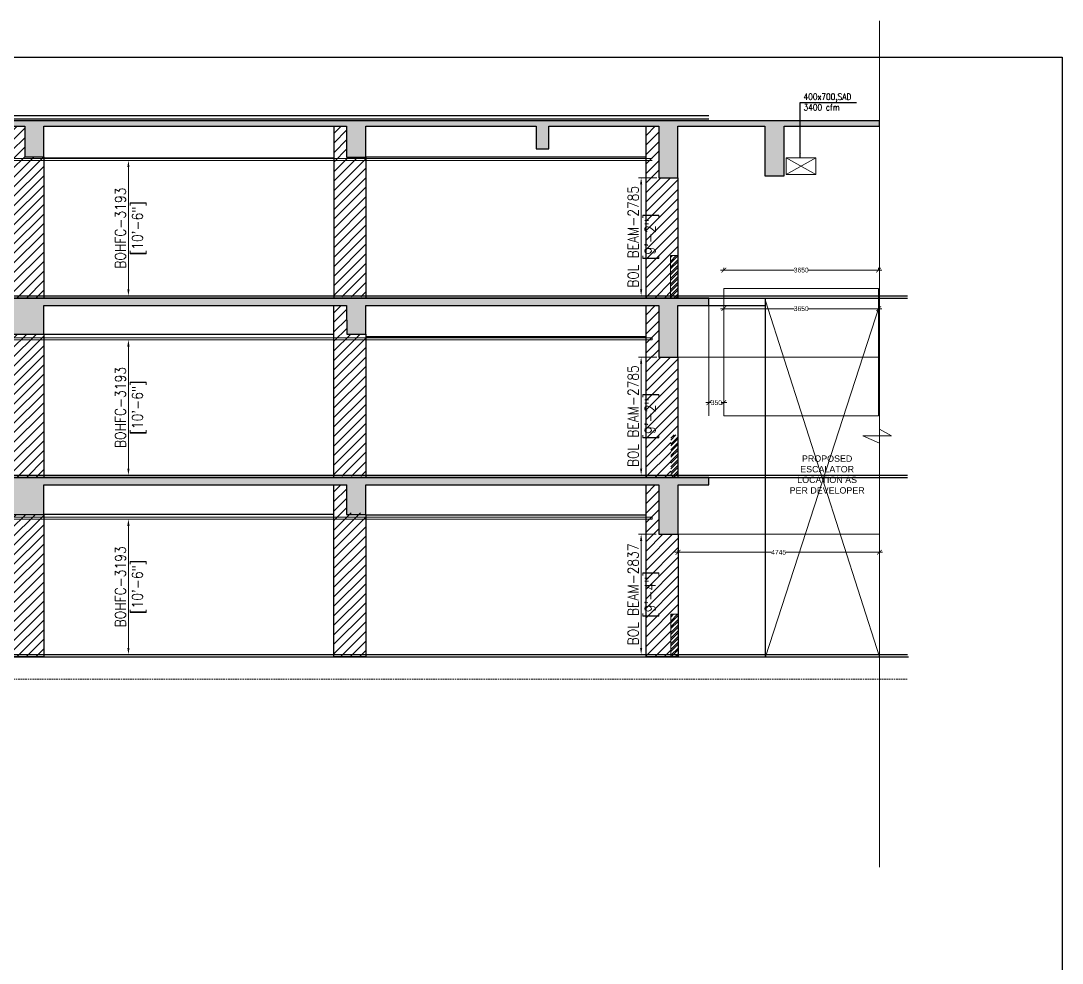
# Model space of a CAD drawing. Header units: millimetres. Extents: x -330573 to 5697, y 22061 to 198972.
# Drawn here: x -305420 to -280868, y 138927 to 161155 of the extents above; entities that cross this region are included whole.
import ezdxf

# ---------------------------------------------------------------- set-up
doc = ezdxf.new("R2010")
doc.units = ezdxf.units.MM
doc.linetypes.add('BORDERX2', pattern=[3.5, 1, -0.5, 1, -0.5, 0, -0.5])
doc.linetypes.add('DASHED', pattern=[0.75, 0.5, -0.25])
doc.layers.add('AR-CALC', color=7, linetype='Continuous')
doc.layers.add('HAC', color=1, linetype='Continuous')
for name, color, linetype, lineweight in [('BEAM', 54, 'Continuous', 18), ('I-FLOR-TXT', 2, 'Continuous', 5), ('S-ELEVATION LINE', 253, 'Continuous', 15), ('S-GRID', 8, 'BORDERX2', 0), ('S-Hatch', 8, 'Continuous', 5), ('S-TEXT', 2, 'Continuous', 25), ('VL-AC-DIM', 20, 'Continuous', 25), ('VL-AC-EQUIPMENT', 5, 'Continuous', 25), ('VL-AC-SA', 6, 'Continuous', 5), ('VL-AC-SA_TEXT_50', 7, 'Continuous', 25), ('VL-FC', 21, 'Continuous', 18)]:
    doc.layers.add(name, color=color, linetype=linetype, lineweight=lineweight)
doc.layers.add('S-COL.', color=7, linetype='Continuous', true_color=0x0000fa)
doc.layers.add('S-SLAB', color=7, linetype='Continuous', true_color=0x8b9895)
doc.styles.add('100', font='arial.ttf', dxfattribs={"height": 150})
doc.styles.add('75', font='arial.ttf', dxfattribs={"height": 112.5})
doc.styles.add('ROMANS', font='romans.shx', dxfattribs={"height": 200})
doc.styles.get("Standard").update_dxf_attribs({"font": 'arial.ttf'})
doc.styles.add('VOLTAS - ROMAND', font='romand.shx', dxfattribs={"width": 0.85})
doc.dimstyles.new('Dim75', dxfattribs={"dimscale": 0, "dimtxt": 112.5, "dimasz": 112.5, "dimexe": 50, "dimexo": 50, "dimgap": 0.09, "dimtad": 0, "dimdec": 0, "dimrnd": 5, "dimzin": 0, "dimdsep": 46, "dimtxsty": '75', "dimblk": 'ARCHTICK', "dimcen": 0.09, "dimdle": 75, "dimclrd": 8, "dimclre": 8, "dimclrt": 2, "dimadec": 0, "dimazin": 0, "dimtfac": 1, "dimtdec": 0, "dimtofl": 0, "dimtmove": 0, "dimatfit": 3, "dimldrblk": 'DOT', "dimfxl": 1, "dimtolj": 1, "dimtzin": 0, "dimlwd": -1, "dimlwe": -1, "dimarcsym": 0})
doc.dimstyles.get("Standard").update_dxf_attribs({"dimtxt": 0.18, "dimasz": 0.18, "dimexe": 0.18, "dimexo": 0.0625, "dimgap": 0.09, "dimtad": 0, "dimtih": 1, "dimtoh": 1, "dimdec": 4, "dimzin": 0, "dimdsep": 46, "dimtxsty": 'Standard', "dimcen": 0.09, "dimadec": 0, "dimazin": 0, "dimtfac": 1, "dimtdec": 4, "dimtofl": 0, "dimtmove": 0, "dimatfit": 3, "dimfxl": 1, "dimtolj": 1, "dimtzin": 0, "dimarcsym": 0})
doc.dimstyles.new('VL_DIM', dxfattribs={"dimscale": 1.25, "dimtxt": 200, "dimasz": 125, "dimexe": 50, "dimexo": 50, "dimgap": 50, "dimtad": 1, "dimdec": 0, "dimrnd": 1, "dimzin": 9, "dimdsep": 46, "dimtxsty": 'ROMANS', "dimcen": 0.09, "dimdle": 35, "dimclrd": 7, "dimclre": 7, "dimclrt": 7, "dimadec": 0, "dimazin": 0, "dimtfac": 1, "dimtdec": 0, "dimtmove": 2, "dimatfit": 3, "dimfxl": 1, "dimtolj": 1, "dimtzin": 0, "dimlwd": 15, "dimlwe": 15, "dimarcsym": 1})
pattern_1 = [(45, (-458736.01, 80195.48), (-67.351921, 67.351921), []), (45, (-458691.11, 80195.48), (-67.351921, 67.351921), [])]

# ---------------------------------------------------------------- blocks, each defined once
blk = doc.blocks.new('_ArchTick')
at = {"color": 0, "linetype": 'ByBlock', "const_width": 0.15}
blk.add_lwpolyline([(-0.5, -0.5), (0.5, 0.5)], dxfattribs=at)
blk = doc.blocks.new('*D57')
at = {"layer": 'BEAM', "color": 8, "transparency": 16777216}
for p, q in [((81270, 45704), (83003, 45704)), ((81345, 45716), (81345, 45654)), ((85070, 45704), (83338, 45704)), ((84995, 45716), (84995, 45654))]:
    blk.add_line(p, q, dxfattribs=at)
at = {"layer": 'Defpoints', "color": 0, "transparency": 16777216}
for p in [(81345, 45956), (84995, 45956), (81345, 45704)]:
    blk.add_point(p, dxfattribs=at)
at = {"layer": 'BEAM', "color": 8, "transparency": 16777216, "xscale": 112.5, "yscale": 112.5, "zscale": 112.5, "rotation": 180}
blk.add_blockref('_ArchTick', (81345, 45704), dxfattribs=at)
at = {"layer": 'BEAM', "color": 8, "transparency": 16777216, "xscale": 112.5, "yscale": 112.5, "zscale": 112.5}
blk.add_blockref('_ArchTick', (84995, 45704), dxfattribs=at)
at = {"layer": 'BEAM', "color": 2, "transparency": 16777216, "insert": (83170, 45704), "char_height": 112.5, "attachment_point": 5, "style": '75'}
blk.add_mtext('\\A1;3650', dxfattribs=at)
blk = doc.blocks.new('_Dot')
at = {"color": 0, "linetype": 'ByBlock', "lineweight": -2}
blk.add_line((-0.5, 0), (-1, 0), dxfattribs=at)
at = {"color": 0, "linetype": 'ByBlock', "lineweight": 0, "const_width": 0.5}
blk.add_lwpolyline([(-0.25, 0, 1), (0.25, 0, 1)], format="xyb", close=True, dxfattribs=at)
blk = doc.blocks.new('*D58')
at = {"layer": 'BEAM', "color": 8, "transparency": 16777216}
for p, q in [((80920, 43488), (81046, 43488)), ((80995, 43476), (80995, 43538)), ((81420, 43488), (81295, 43488)), ((81345, 43476), (81345, 43538))]:
    blk.add_line(p, q, dxfattribs=at)
at = {"layer": 'Defpoints', "color": 0, "transparency": 16777216}
for p in [(81345, 43488), (80995, 43180), (81345, 43180)]:
    blk.add_point(p, dxfattribs=at)
at = {"layer": 'BEAM', "color": 8, "transparency": 16777216, "xscale": 112.5, "yscale": 112.5, "zscale": 112.5, "rotation": 180}
blk.add_blockref('_ArchTick', (80995, 43488), dxfattribs=at)
at = {"layer": 'BEAM', "color": 8, "transparency": 16777216, "xscale": 112.5, "yscale": 112.5, "zscale": 112.5}
blk.add_blockref('_ArchTick', (81345, 43488), dxfattribs=at)
at = {"layer": 'BEAM', "color": 2, "transparency": 16777216, "insert": (81170, 43488), "char_height": 112.5, "attachment_point": 5, "style": '75'}
blk.add_mtext('\\A1;350', dxfattribs=at)
blk = doc.blocks.new('*D59')
at = {"layer": 'BEAM', "color": 8, "transparency": 16777216}
for p, q in [((80190, 39959), (82468, 39959)), ((80265, 39947), (80265, 40009)), ((85088, 39959), (82810, 39959)), ((85013, 39947), (85013, 40009))]:
    blk.add_line(p, q, dxfattribs=at)
at = {"layer": 'Defpoints', "color": 0, "transparency": 16777216}
for p in [(80265, 39959), (80265, 39631), (85013, 39631)]:
    blk.add_point(p, dxfattribs=at)
at = {"layer": 'BEAM', "color": 8, "transparency": 16777216, "xscale": 112.5, "yscale": 112.5, "zscale": 112.5, "rotation": 180}
blk.add_blockref('_ArchTick', (80265, 39959), dxfattribs=at)
at = {"layer": 'BEAM', "color": 8, "transparency": 16777216, "xscale": 112.5, "yscale": 112.5, "zscale": 112.5}
blk.add_blockref('_ArchTick', (85013, 39959), dxfattribs=at)
at = {"layer": 'BEAM', "color": 2, "transparency": 16777216, "insert": (82639, 39959), "char_height": 112.5, "attachment_point": 5, "style": '75'}
blk.add_mtext('\\A1;4745', dxfattribs=at)
blk = doc.blocks.new('*D60')
at = {"layer": 'BEAM', "color": 8, "transparency": 16777216}
for p, q in [((81345, 46602), (81345, 46664)), ((84995, 46602), (84995, 46664)), ((81270, 46614), (83003, 46614)), ((85070, 46614), (83338, 46614))]:
    blk.add_line(p, q, dxfattribs=at)
at = {"layer": 'Defpoints', "color": 0, "transparency": 16777216}
for p in [(84995, 46614), (81345, 46180), (84995, 46180)]:
    blk.add_point(p, dxfattribs=at)
at = {"layer": 'BEAM', "color": 8, "transparency": 16777216, "xscale": 112.5, "yscale": 112.5, "zscale": 112.5, "rotation": 180}
blk.add_blockref('_ArchTick', (81345, 46614), dxfattribs=at)
at = {"layer": 'BEAM', "color": 8, "transparency": 16777216, "xscale": 112.5, "yscale": 112.5, "zscale": 112.5}
blk.add_blockref('_ArchTick', (84995, 46614), dxfattribs=at)
at = {"layer": 'BEAM', "color": 2, "transparency": 16777216, "insert": (83170, 46614), "char_height": 112.5, "attachment_point": 5, "style": '75'}
blk.add_mtext('\\A1;3650', dxfattribs=at)
blk = doc.blocks.new('*D130')
at = {"layer": 'Defpoints', "color": 0, "transparency": 16777216}
for p in [(-302805, 157860), (-302883, 154667), (-302800, 154667)]:
    blk.add_point(p, dxfattribs=at)
at = {"layer": 'VL-AC-DIM', "color": 7, "lineweight": 15, "transparency": 16777216}
for p, q in [((-302867, 157860), (-302946, 157860)), ((-302883, 157703), (-302883, 154823)), ((-302862, 154667), (-302946, 154667))]:
    blk.add_line(p, q, dxfattribs=at)
at = {"layer": 'VL-AC-DIM', "color": 7, "transparency": 16777216}
for points in [[(-302909, 157703), (-302857, 157703), (-302883, 157860)], [(-302909, 154823), (-302857, 154823), (-302883, 154667)]]:
    blk.add_solid(points, dxfattribs=at)
at = {"layer": 'VL-AC-DIM', "color": 7, "transparency": 16777216, "char_height": 250, "width": 717.21, "attachment_point": 5, "rotation": 90, "style": 'VOLTAS - ROMAND'}
for s, insert in [('\\A1;BOHFC-3193', (-303071, 156263)), ('\\A1;[10\'-6"]', (-302630, 156263))]:
    blk.add_mtext(s, dxfattribs=dict(at, insert=insert))
blk = doc.blocks.new('*D136')
at = {"layer": 'Defpoints', "color": 0, "transparency": 16777216}
for p in [(-302805, 153630), (-302883, 150437), (-302800, 150437)]:
    blk.add_point(p, dxfattribs=at)
at = {"layer": 'VL-AC-DIM', "color": 7, "lineweight": 15, "transparency": 16777216}
for p, q in [((-302867, 153630), (-302946, 153630)), ((-302883, 153473), (-302883, 150593)), ((-302862, 150437), (-302946, 150437))]:
    blk.add_line(p, q, dxfattribs=at)
at = {"layer": 'VL-AC-DIM', "color": 7, "transparency": 16777216}
for points in [[(-302909, 153473), (-302857, 153473), (-302883, 153630)], [(-302909, 150593), (-302857, 150593), (-302883, 150437)]]:
    blk.add_solid(points, dxfattribs=at)
at = {"layer": 'VL-AC-DIM', "color": 7, "transparency": 16777216, "char_height": 250, "width": 717.21, "attachment_point": 5, "rotation": 90, "style": 'VOLTAS - ROMAND'}
for s, insert in [('\\A1;BOHFC-3193', (-303071, 152033)), ('\\A1;[10\'-6"]', (-302630, 152033))]:
    blk.add_mtext(s, dxfattribs=dict(at, insert=insert))
blk = doc.blocks.new('*D137')
at = {"layer": 'Defpoints', "color": 0, "transparency": 16777216}
for p in [(-290363, 153221), (-290795, 150437), (-290190, 150437)]:
    blk.add_point(p, dxfattribs=at)
at = {"layer": 'VL-AC-DIM', "color": 7, "lineweight": 15, "transparency": 16777216}
for p, q in [((-290426, 153221), (-290857, 153221)), ((-290795, 153065), (-290795, 150593)), ((-290253, 150437), (-290857, 150437))]:
    blk.add_line(p, q, dxfattribs=at)
at = {"layer": 'VL-AC-DIM', "color": 7, "transparency": 16777216}
for points in [[(-290821, 153065), (-290769, 153065), (-290795, 153221)], [(-290821, 150593), (-290769, 150593), (-290795, 150437)]]:
    blk.add_solid(points, dxfattribs=at)
at = {"layer": 'VL-AC-DIM', "color": 7, "transparency": 16777216, "char_height": 250, "attachment_point": 5, "rotation": 90, "style": 'VOLTAS - ROMAND'}
for s, insert in [('\\A1;BOL BEAM-2785', (-290982, 151829)), ('\\A1;[9\'-2"]', (-290542, 151829))]:
    blk.add_mtext(s, dxfattribs=dict(at, insert=insert))
blk = doc.blocks.new('*D140')
at = {"layer": 'Defpoints', "color": 0, "transparency": 16777216}
for p in [(-290363, 157451), (-290795, 154667), (-290190, 154667)]:
    blk.add_point(p, dxfattribs=at)
at = {"layer": 'VL-AC-DIM', "color": 7, "lineweight": 15, "transparency": 16777216}
for p, q in [((-290426, 157451), (-290857, 157451)), ((-290795, 157295), (-290795, 154823)), ((-290253, 154667), (-290857, 154667))]:
    blk.add_line(p, q, dxfattribs=at)
at = {"layer": 'VL-AC-DIM', "color": 7, "transparency": 16777216}
for points in [[(-290821, 157295), (-290769, 157295), (-290795, 157451)], [(-290821, 154823), (-290769, 154823), (-290795, 154667)]]:
    blk.add_solid(points, dxfattribs=at)
at = {"layer": 'VL-AC-DIM', "color": 7, "transparency": 16777216, "char_height": 250, "attachment_point": 5, "rotation": 90, "style": 'VOLTAS - ROMAND'}
for s, insert in [('\\A1;BOL BEAM-2785', (-290982, 156059)), ('\\A1;[9\'-2"]', (-290542, 156059))]:
    blk.add_mtext(s, dxfattribs=dict(at, insert=insert))
blk = doc.blocks.new('*D141')
at = {"layer": 'Defpoints', "color": 0, "transparency": 16777216}
for p in [(-302805, 149400), (-302883, 146207), (-302800, 146207)]:
    blk.add_point(p, dxfattribs=at)
at = {"layer": 'VL-AC-DIM', "color": 7, "lineweight": 15, "transparency": 16777216}
for p, q in [((-302867, 149400), (-302946, 149400)), ((-302883, 149243), (-302883, 146363)), ((-302862, 146207), (-302946, 146207))]:
    blk.add_line(p, q, dxfattribs=at)
at = {"layer": 'VL-AC-DIM', "color": 7, "transparency": 16777216}
for points in [[(-302909, 149243), (-302857, 149243), (-302883, 149400)], [(-302909, 146363), (-302857, 146363), (-302883, 146207)]]:
    blk.add_solid(points, dxfattribs=at)
at = {"layer": 'VL-AC-DIM', "color": 7, "transparency": 16777216, "char_height": 250, "width": 717.21, "attachment_point": 5, "rotation": 90, "style": 'VOLTAS - ROMAND'}
for s, insert in [('\\A1;BOHFC-3193', (-303071, 147803)), ('\\A1;[10\'-6"]', (-302630, 147803))]:
    blk.add_mtext(s, dxfattribs=dict(at, insert=insert))
blk = doc.blocks.new('*D142')
at = {"layer": 'Defpoints', "color": 0, "transparency": 16777216}
for p in [(-290378, 149043), (-290795, 146207), (-290190, 146207)]:
    blk.add_point(p, dxfattribs=at)
at = {"layer": 'VL-AC-DIM', "color": 7, "lineweight": 15, "transparency": 16777216}
for p, q in [((-290441, 149043), (-290857, 149043)), ((-290795, 148887), (-290795, 146363)), ((-290253, 146207), (-290857, 146207))]:
    blk.add_line(p, q, dxfattribs=at)
at = {"layer": 'VL-AC-DIM', "color": 7, "transparency": 16777216}
for points in [[(-290821, 148887), (-290769, 148887), (-290795, 149043)], [(-290821, 146363), (-290769, 146363), (-290795, 146207)]]:
    blk.add_solid(points, dxfattribs=at)
at = {"layer": 'VL-AC-DIM', "color": 7, "transparency": 16777216, "char_height": 250, "attachment_point": 5, "rotation": 90, "style": 'VOLTAS - ROMAND'}
for s, insert in [('\\A1;BOL BEAM-2837', (-290982, 147625)), ('\\A1;[9\'-4"]', (-290542, 147625))]:
    blk.add_mtext(s, dxfattribs=dict(at, insert=insert))
blk = doc.blocks.new('A$C08670E8B')
at = {"layer": 'S-ELEVATION LINE', "ltscale": 90}
h = blk.add_hatch(dxfattribs=at)
h.set_pattern_fill('ANSI31', color=8, scale=50)
h.set_pattern_definition([(45, (54753.31, 315970), (-112.2532, 112.2532), [])])
h.paths.add_polyline_path([(22643.1, -130), (22945.7, -130), (22945.7, -849.9), (23393.1, -850), (23393.1, -4180), (22643.1, -4180)])
h.paths.add_polyline_path([(30235.7, -130), (30533.1, -130), (30533.1, -855), (30983.1, -855), (30985.7, -4150), (30235.7, -4150)])
h.paths.add_polyline_path([(37893.1, -130), (37895.7, -1345), (38343.1, -1345), (38343.1, -4180), (37595.7, -4180), (37595.7, -130)])
h.paths.add_polyline_path([(38343.1, -4180), (38170.7, -4180), (38170.7, -3180), (38343.1, -3180)])
h = blk.add_hatch(dxfattribs=at)
h.set_pattern_fill('ANSI31', color=8, scale=50)
h.set_pattern_definition([(45, (54753.31, 311740), (-112.2532, 112.2532), [])])
h.paths.add_polyline_path([(22643.1, -5030), (23393.1, -5030), (23393.1, -8410), (22643.1, -8410)])
h.paths.add_polyline_path([(30233.1, -4360), (30533.1, -4360), (30534.4, -5030), (30984.4, -5030), (30985.7, -8380), (30233.1, -8380)])
h.paths.add_polyline_path([(37595.7, -4360), (37893.1, -4360), (37893.1, -5575), (38343.1, -5575), (38343.1, -8410), (37595.7, -8410)])
h.paths.add_polyline_path([(38345.7, -8410), (38173.3, -8410), (38173.3, -7380), (38345.7, -7380)])
h = blk.add_hatch(dxfattribs=at)
h.set_pattern_fill('ANSI31', color=8, scale=50)
h.set_pattern_definition([(45, (54750.7, 307510), (-112.2532, 112.2532), [])])
h.paths.add_polyline_path([(22643.1, -9290), (23393.1, -9290), (23393.1, -12640), (22643.1, -12640)])
h.paths.add_polyline_path([(30233.1, -8590), (30535.7, -8590), (30533.1, -9250), (30983.1, -9250), (30983.1, -12640), (30233.1, -12640)])
h.paths.add_polyline_path([(37593.1, -8590), (37893.1, -8590), (37893.1, -9753), (38343.1, -9753), (38345.7, -12640), (37593.1, -12640)])
h.paths.add_polyline_path([(38345.7, -12640), (38173.3, -12640), (38173.3, -11640), (38345.7, -11640)], flags=17)
at = {"layer": 'S-Hatch'}
h = blk.add_hatch(dxfattribs=at)
h.set_pattern_fill('ANSI32', color=8, scale=10)
h.set_pattern_definition(pattern_1)
h.paths.add_polyline_path([(38345.7, -12640), (38173.3, -12640), (38173.3, -11640), (38345.7, -11640)])
h.paths.add_polyline_path([(38345.7, -8410), (38173.3, -8410), (38173.3, -7410), (38345.7, -7410)])
h.paths.add_polyline_path([(38343.1, -4180), (38170.7, -4180), (38170.7, -3180), (38343.1, -3180)])
h.paths.add_polyline_path([(38345.7, -8590), (39068, -8590)])
h = blk.add_hatch(dxfattribs=at)
h.set_pattern_fill('ANSI32', color=8, scale=10)
h.set_pattern_definition(pattern_1)
h.paths.add_polyline_path([(38345.7, -12640), (38173.3, -12640), (38173.3, -11640), (38345.7, -11640)])
at = {"layer": 'S-SLAB', "ltscale": 90}
h = blk.add_hatch(color=8, dxfattribs=at)
h.dxf.hatch_style = 1
h.paths.add_polyline_path([(7873.1, 0), (7873.1, -805), (8323.1, -805), (8323.1, -130), (15543.1, -130), (15543.1, -805), (15993.2, -800), (15992.9, -130), (19895.7, -130), (19895.7, -499.6), (20195.7, -499.6), (20195.7, -130), (22945.7, -130), (22945.7, -849.9), (23393.1, -849.9), (23393.1, -130), (30533.1, -130), (30533.1, -855), (30983.1, -855), (30983.1, -130), (35000.7, -130), (35000.7, -659.8), (35300.7, -659.8), (35300.7, -130), (37893.1, -130), (37895.7, -1345), (38343.1, -1345), (38343.1, -130), (40395.7, -130), (40395.7, -1300), (40845.7, -1300), (40845.7, -130), (43093.1, -130), (43093.1, 0)])
h = blk.add_hatch(color=8, dxfattribs=at)
h.dxf.hatch_style = 1
h.paths.add_polyline_path([(15543.1, -4360), (15543.1, -5110), (15993.1, -5109.6), (15993.1, -4359.6), (22643.1, -4360), (22643.1, -5030), (23393.1, -5030), (23393.1, -4360), (30533.1, -4360), (30535.7, -5030), (30983.1, -5030), (30983.1, -4360), (37893.1, -4360), (37893.1, -5575), (38343.1, -5575), (38343.1, -4360), (39075.7, -4360), (39075.7, -4180), (7875.7, -4180), (7875.7, -5060), (8323.1, -5060), (8323.1, -4360)])
h = blk.add_hatch(color=8, dxfattribs=at)
h.dxf.hatch_style = 1
h.paths.add_polyline_path([(15992.8, -8589.6), (22643.1, -8590), (22643.1, -9285), (23393.1, -9285), (23395.7, -8590), (30533.1, -8590), (30533.1, -9285), (30983.1, -9285), (30983.1, -8590), (37893.1, -8590), (37893.1, -9753), (38345.7, -9753), (38345.7, -8590), (39075.7, -8590), (39075.7, -8410), (7875.7, -8410), (7875.7, -9250), (8323.1, -9250), (8323.1, -8590), (15543.1, -8590), (15543.1, -9280), (15993.4, -9280)])
at = {"layer": 'BEAM', "color": 8}
for p, q in [((43095.7, -17601.1), (43095.7, 2358.4)), ((39075.7, -4180), (39075.7, -6955.9)), ((39425.7, -4180), (39425.7, -6955.9)), ((38343.1, -5575), (43093.1, -5575)), ((38345.7, -9753), (43095.7, -9753))]:
    blk.add_line(p, q, dxfattribs=at)
blk.add_lwpolyline([(39425.7, -6955.9), (43075.7, -6955.9), (43075.7, -3955.9), (39425.7, -3955.9)], close=True, dxfattribs=at)
at = {"layer": 'HAC', "color": 8}
for p, q in [((23395.7, -8590), (30535.7, -8590)), ((23395.7, -8590), (30535.7, -8590)), ((30985.7, -8590), (37895.7, -8590)), ((30985.7, -8590), (37895.7, -8590)), ((38345.7, -8590), (39068, -8590)), ((38345.7, -8590), (39068, -8590))]:
    blk.add_line(p, q, dxfattribs=at)
at = {"layer": 'I-FLOR-TXT', "color": 8}
for points in [[(38343.1, -4180), (38170.7, -4180), (38170.7, -3180), (38343.1, -3180)], [(38345.7, -12640), (38173.3, -12640), (38173.3, -11640), (38345.7, -11640)]]:
    blk.add_lwpolyline(points, close=True, dxfattribs=at)
at = {"layer": 'S-COL.', "color": 8, "ltscale": 90}
for points in [[(22643.1, -130), (22945.7, -130), (22945.7, -849.9), (23393.1, -849.9), (23393.1, -4180), (22643.1, -4180)], [(30235.7, -130), (30533.1, -130), (30533.1, -855), (30983.1, -855), (30985.7, -4180), (30235.7, -4180)], [(37595.7, -130), (37893.1, -130), (37895.7, -1345), (38343.1, -1345), (38343.1, -4180), (37595.7, -4180)], [(30233.1, -4360), (30533.1, -4360), (30535.7, -5030), (30983.1, -5030), (30985.7, -8410), (30233.1, -8410)], [(37595.7, -4360), (37893.1, -4360), (37893.1, -5575), (37893.1, -5575), (38343.1, -5575), (38343.1, -8410), (37595.7, -8410)], [(22643.1, -5030), (23393.1, -5030), (23393.1, -8410), (22643.1, -8410)], [(30233.1, -8590), (30533.1, -8590), (30533.1, -9285), (30983.1, -9285), (30983.1, -12640), (30233.1, -12640)], [(37593.1, -8590), (37893.1, -8590), (37893.1, -9753), (38345.7, -9753), (38345.7, -12640), (37593.1, -12640)], [(22643.1, -9285), (23393.1, -9285), (23393.1, -12640), (22643.1, -12640)]]:
    blk.add_lwpolyline(points, close=True, dxfattribs=at)
at = {"layer": 'S-ELEVATION LINE', "color": 8}
for p, q in [((40405.7, -4250), (43093.1, -12640)), ((40405.7, -12640), (43093.1, -4360))]:
    blk.add_line(p, q, dxfattribs=at)
blk.add_lwpolyline([(43093.1, 1320), (43093.1, -7270), (43380.7, -7430), (42700.7, -7430), (43093.1, -7600), (43093.1, -13410)], dxfattribs=at)
at = {"layer": 'S-GRID', "color": 8, "linetype": 'DASHED', "ltscale": 75}
blk.add_lwpolyline([(43750.3, -13170), (3754.2, -13170), (3754.2, -13629.3), (9.6, -13629.3)], dxfattribs=at)
at = {"layer": 'S-SLAB', "color": 8, "ltscale": 90}
for p, q in [((23393.1, -870), (30238.3, -870)), ((37595.7, -854), (30973.1, -854)), ((39075.7, -4180), (40405.7, -4180)), ((39075.7, -4180), (40405.7, -4180)), ((39075.7, -4360), (40405.7, -4360)), ((40405.7, -12640), (40405.7, -4180)), ((40405.7, -12640), (40405.7, -4180)), ((15993.1, -5030), (30235.7, -5030)), ((30983.1, -5090), (37595.7, -5090)), ((30235.7, -9285), (23393.1, -9285)), ((30983.1, -9290), (37593.1, -9290)), ((7875.7, -12640), (43783.3, -12640))]:
    blk.add_line(p, q, dxfattribs=at)
for points in [[(20195.7, -130), (22945.7, -130), (22945.7, -849.9), (23393.1, -849.9), (23393.1, -130), (30533.1, -130), (30533.1, -855), (30983.1, -855), (30983.1, -130), (35000.7, -130), (35000.7, -659.8), (35300.7, -659.8), (35300.7, -130), (37893.1, -130), (37895.7, -1345), (38343.1, -1345), (38343.1, -130), (40395.7, -130), (40395.7, -1300), (40845.7, -1300), (40845.7, -130), (40845.7, -130), (43093.1, -130), (43093.1, 0), (7873.1, 0)], [(7875.7, -4180), (7875.7, -5060), (8323.1, -5060), (8323.1, -4360), (15543.1, -4360), (15543.1, -5110), (15993.1, -5109.6), (15993.1, -4359.6), (22643.1, -4360), (22643.1, -5030), (23393.1, -5030), (23393.1, -4360), (30533.1, -4360), (30535.7, -5030), (30983.1, -5030), (30983.1, -4360), (37893.1, -4360), (37893.1, -5575), (38343.1, -5575), (38343.1, -4360), (39075.7, -4360), (39075.7, -4180), (7875.7, -4180)], [(7875.7, -8410), (7875.7, -9250), (8323.1, -9250), (8323.1, -8590), (15543.1, -8590), (15543.1, -9280), (15993.4, -9280), (15992.8, -8589.6), (22643.1, -8590), (22643.1, -9285), (23393.1, -9285), (23395.7, -8590), (30533.1, -8590), (30533.1, -9285), (30983.1, -9285), (30983.1, -8590), (37893.1, -8590), (37893.1, -9753), (38345.7, -9753), (38345.7, -8590), (39075.7, -8590), (39075.7, -8410), (7875.7, -8410)]]:
    blk.add_lwpolyline(points, dxfattribs=at)
at = {"layer": 'S-TEXT', "color": 8, "ltscale": 90, "transparency": 33554687, "insert": (40913.4, -7892.4, 0), "char_height": 150, "attachment_point": 1, "style": '100'}
blk.add_mtext_dynamic_manual_height_columns('\\A1;\\pxqc;PROPOSED ESCALATOR LOCATION AS \\PPER DEVELOPER  ', width=1896.862, gutter_width=12834, heights=[0], dxfattribs=at)
at = {"layer": 'BEAM', "color": 8}
for base, p1, p2, picture, middle in [((43075.7, -3521.4), (39425.7, -3955.9), (43075.7, -3955.9), '*D60', (41250.7, -3521.4)), ((39425.7, -4431.5), (43075.7, -4180), (39425.7, -4180), '*D57', (41250.7, -4431.5)), ((39425.7, -6648.1), (39075.7, -6955.9), (39425.7, -6955.9), '*D58', (39250.7, -6648.1)), ((38345.7, -10176.2), (43093.1, -10505), (38345.7, -10505), '*D59', (40719.4, -10176.2))]:
    dim = blk.add_linear_dim(base=base, p1=p1, p2=p2, dimstyle='Dim75', override={"dimscale": 1, "dimfxl": 12, "dimfxlon": 1, "dimarcsym": 1}, dxfattribs=at)
    dim.commit()
    dim.dimension.update_dxf_attribs({"geometry": picture, "text_midpoint": middle, "insert": (-41919.8, -50135.6)})

msp = doc.modelspace()

# ---------------------------------------------------------------- linework, layer by layer
at = {"layer": 'AR-CALC'}
for p, q in [((-320395.6, 158921.4), (-289195.6, 158921.4)), ((-323060.4, 154666.6), (-284515.5, 154666.6)), ((-323060.4, 154616.4), (-284515.5, 154616.4)), ((-323060.4, 150436.6), (-284515.5, 150436.6)), ((-323060.4, 150386.4), (-284515.5, 150386.4)), ((-323060.4, 146206.6), (-284515.5, 146206.6)), ((-323060.4, 146156.4), (-284515.5, 146156.4))]:
    msp.add_line(p, q, dxfattribs=at)
at = {"layer": 'VL-AC-EQUIPMENT'}
for p, q in [((-320395.6, 158846.4), (-289195.6, 158846.4)), ((-320395.6, 154616.4), (-289195.6, 154616.4)), ((-290378.2, 153581.5), (-290378.2, 153431.5)), ((-320395.6, 150386.4), (-289195.6, 150386.4))]:
    msp.add_line(p, q, dxfattribs=at)
msp.add_lwpolyline([(-330572.6, 160294.5), (-280868.4, 160294.5), (-280868.4, 134876.4), (-330572.6, 134876.4)], close=True, dxfattribs=at)
at = {"layer": 'VL-AC-SA'}
msp.add_lwpolyline([(-287373.6, 157926.6), (-286673.6, 157926.6), (-286673.6, 157526.6), (-287373.6, 157526.6)], close=True, dxfattribs=at)
for points in [[(-286673.6, 157926.6), (-287373.6, 157526.6)], [(-287373.6, 157926.6), (-286673.6, 157526.6)]]:
    msp.add_lwpolyline(points, dxfattribs=at)
at = {"layer": 'VL-FC'}
for p, q in [((-322248.1, 157909.6), (-290536.5, 157909.6)), ((-322248.1, 157859.6), (-290536.5, 157859.6)), ((-319645.6, 153679.6), (-290536.5, 153679.6)), ((-319645.6, 153629.6), (-290536.5, 153629.6)), ((-320145.6, 149449.6), (-290536.5, 149449.6)), ((-320145.6, 149399.6), (-290536.5, 149399.6))]:
    msp.add_line(p, q, dxfattribs=at)
for points in [[(-290536.5, 153629.6), (-290536.5, 153679.6)], [(-290536.5, 149399.6), (-290536.5, 149449.6)]]:
    msp.add_lwpolyline(points, dxfattribs=at)

# ---------------------------------------------------------------- block references
at = {"layer": 'VL-AC-SA'}
msp.add_blockref('A$C08670E8B', (-328271.3, 158796.4), dxfattribs=at)

# ---------------------------------------------------------------- texts
at = {"layer": 'VL-AC-SA_TEXT_50', "insert": (-286336.9, 159239.2, 0), "char_height": 150, "width": 1258.286, "attachment_point": 5, "style": 'VOLTAS - ROMAND'}
msp.add_mtext('\\pxql;400x700,SAD\\P3400 cfm  ', dxfattribs=at)

# ---------------------------------------------------------------- dimensions: what is measured, and where the dimension line sits
at = {"layer": 'VL-AC-DIM', "color": 8}
for base, p1, p2, text, picture, middle in [((-302883.2, 154666.6), (-302804.7, 157859.6), (-302799.7, 154666.6), 'BOHFC-<>', '*D130', (-302883.2, 156263.1)), ((-290794.8, 154666.6), (-290363.3, 157451.4), (-290190.2, 154666.6), 'BOL BEAM-<>', '*D140', (-290794.8, 156059)), ((-302883.2, 150436.6), (-302804.7, 153629.6), (-302799.7, 150436.6), 'BOHFC-<>', '*D136', (-302883.2, 152033.1)), ((-290794.8, 150436.6), (-290363.3, 153221.4), (-290190.2, 150436.6), 'BOL BEAM-<>', '*D137', (-290794.8, 151829)), ((-302883.2, 146206.6), (-302804.7, 149399.6), (-302799.7, 146206.6), 'BOHFC-<>', '*D141', (-302883.2, 147803.1)), ((-290794.8, 146206.6), (-290378.2, 149043.4), (-290190.2, 146206.6), 'BOL BEAM-<>', '*D142', (-290794.8, 147625))]:
    dim = msp.add_linear_dim(base=base, p1=p1, p2=p2, angle=90, text=text, dimstyle='VL_DIM', override={"dimpost": '\\X', "dimtxsty": 'VOLTAS - ROMAND'}, dxfattribs=at)
    dim.commit()
    dim.dimension.update_dxf_attribs({"geometry": picture, "text_midpoint": middle})

# ---------------------------------------------------------------- leaders
at = {"layer": 'VL-AC-SA_TEXT_50'}
msp.add_leader([(-287049, 157912.1, 678.6), (-287049, 159229.7, 678.6), (-285719.8, 159229.7, 678.6)], dimstyle='Standard', override={"dimasz": 125, "dimclrd": 7}, dxfattribs=at)

doc.saveas('drawing.dxf')
